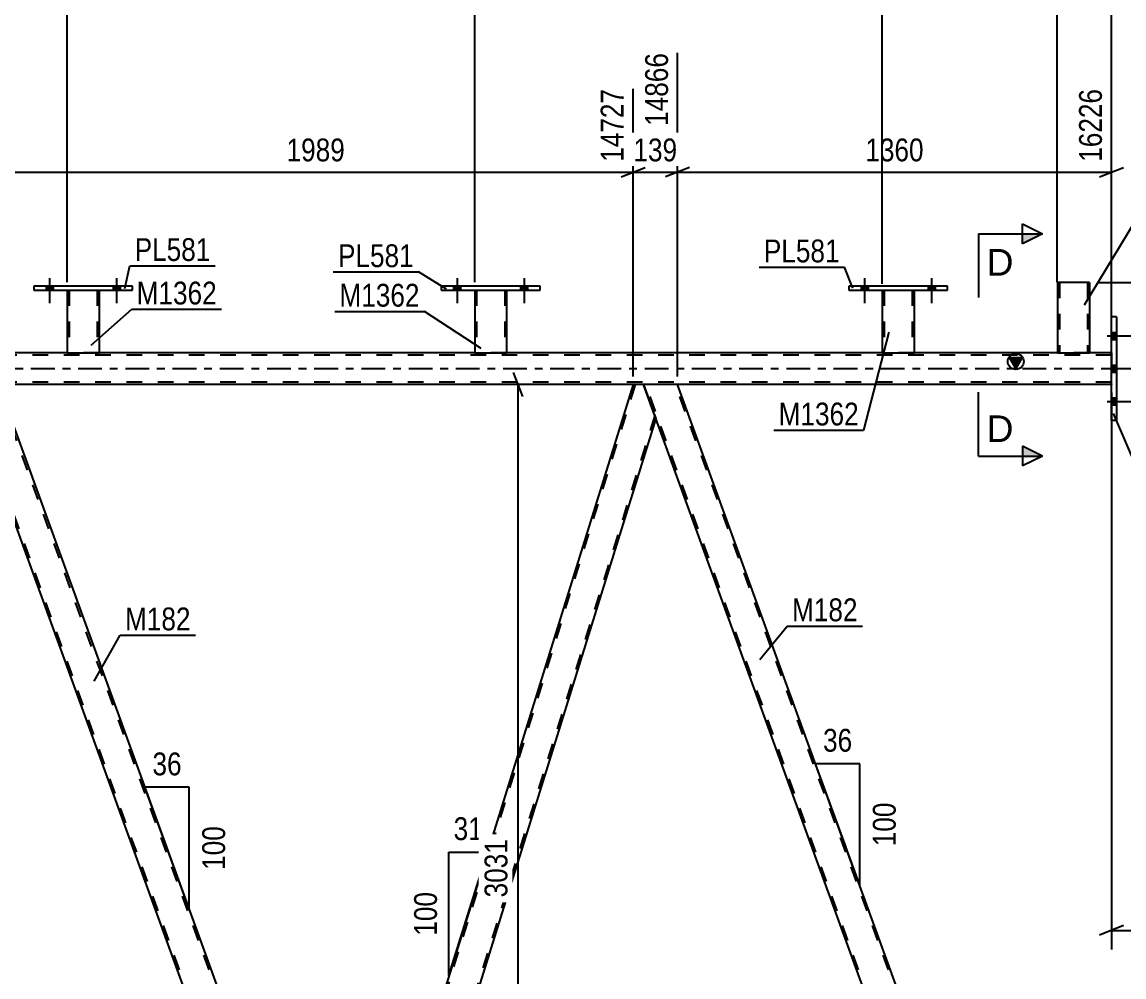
# Model space of a CAD drawing. Header units: millimetres. Extents: x -78 to 763, y -436 to 158.
# Drawn here: x 503.5 to 641.7, y -76.2 to 43.4 of the extents above; entities that cross this region are included whole.
import ezdxf

# ---------------------------------------------------------------- set-up
doc = ezdxf.new("R2010")
doc.units = ezdxf.units.MM
doc.linetypes.add('DXK_LINE_DOT2', pattern=[3.9198, 1.9599, -1.9599])
doc.linetypes.add('DXK_LINE_DOT3', pattern=[5.9187, 2.979, -0.9799, 0.9799, -0.9799])
doc.styles.add('Arial', font='ARIAL.TTF', dxfattribs={"height": 0.2})
doc.styles.add('Arial Narrow', font='ARIALN.TTF', dxfattribs={"height": 0.2})

# ---------------------------------------------------------------- blocks, each defined once
blk = doc.blocks.new('Part-814184979-3572 - 3452')
at = {"color": 2, "linetype": 'Continuous'}
for p, q in [((560.27, 9.84), (560.27, 2)), ((564.27, 9.84), (564.27, 2)), ((560.27, 2), (564.27, 2))]:
    blk.add_line(p, q, dxfattribs=at)
at = {"color": 7, "linetype": 'DXK_LINE_DOT2'}
for p, q in [((560.27, 9.84), (564.27, 9.84)), ((560.27, 9.84), (560.27, 9.84)), ((560.27, 9.84), (560.27, 9.84)), ((560.51, 9.84), (560.51, 2)), ((564.03, 9.84), (564.03, 2)), ((564.27, 9.84), (564.27, 9.84)), ((564.27, 9.84), (564.27, 9.84)), ((563.98, 2), (564.01, 2)), ((563.98, 2), (564.01, 2)), ((564.01, 2), (564.03, 2)), ((564.01, 2), (564.03, 2))]:
    blk.add_line(p, q, dxfattribs=at)
blk = doc.blocks.new('Part-814184979-3582 - 3452')
at = {"color": 2, "linetype": 'Continuous'}
for p, q in [((509.19, 9.84), (509.19, 2)), ((513.19, 9.84), (513.19, 2)), ((509.19, 2), (513.19, 2))]:
    blk.add_line(p, q, dxfattribs=at)
at = {"color": 7, "linetype": 'DXK_LINE_DOT2'}
for p, q in [((509.19, 9.84), (513.19, 9.84)), ((509.19, 9.84), (509.19, 9.84)), ((509.19, 9.84), (509.19, 9.84)), ((509.43, 9.84), (509.43, 2)), ((512.95, 9.84), (512.95, 2)), ((513.19, 9.84), (513.19, 9.84)), ((513.19, 9.84), (513.19, 9.84)), ((512.89, 2), (512.93, 2)), ((512.89, 2), (512.93, 2)), ((512.93, 2), (512.95, 2)), ((512.93, 2), (512.95, 2))]:
    blk.add_line(p, q, dxfattribs=at)
blk = doc.blocks.new('Bolt-814184979-3466 - 3452')
at = {"linetype": 'Continuous'}
for points in [[(557.63, 9.84), (558.51, 9.84), (558.51, 10.32), (557.63, 10.32)], [(566.03, 9.84), (566.91, 9.84), (566.91, 10.32), (566.03, 10.32)]]:
    blk.add_hatch(color=1, dxfattribs=at).paths.add_polyline_path(points)
at = {"color": 1, "linetype": 'Continuous'}
for p, q in [((558.07, 11.32), (558.07, 8.2)), ((566.47, 11.32), (566.47, 8.2)), ((557.63, 10.32), (557.63, 9.84)), ((558.51, 10.32), (558.51, 9.84)), ((566.03, 10.32), (566.03, 9.84)), ((566.91, 10.32), (566.91, 9.84))]:
    blk.add_line(p, q, dxfattribs=at)
blk = doc.blocks.new('Bolt-814184979-3467 - 3452')
at = {"linetype": 'Continuous'}
for points in [[(557.63, 9.84), (558.51, 9.84), (558.51, 10.32), (557.63, 10.32)], [(566.03, 9.84), (566.91, 9.84), (566.91, 10.32), (566.03, 10.32)]]:
    blk.add_hatch(color=1, dxfattribs=at).paths.add_polyline_path(points)
at = {"color": 1, "linetype": 'Continuous'}
for p, q in [((558.07, 11.32), (558.07, 8.2)), ((566.47, 11.32), (566.47, 8.2)), ((557.63, 10.32), (557.63, 9.84)), ((558.51, 10.32), (558.51, 9.84)), ((566.03, 10.32), (566.03, 9.84)), ((566.91, 10.32), (566.91, 9.84))]:
    blk.add_line(p, q, dxfattribs=at)
blk = doc.blocks.new('Bolt-814184979-3468 - 3452')
at = {"linetype": 'Continuous'}
for points in [[(506.55, 9.84), (507.43, 9.84), (507.43, 10.32), (506.55, 10.32)], [(514.95, 9.84), (515.83, 9.84), (515.83, 10.32), (514.95, 10.32)]]:
    blk.add_hatch(color=1, dxfattribs=at).paths.add_polyline_path(points)
at = {"color": 1, "linetype": 'Continuous'}
for p, q in [((506.99, 11.32), (506.99, 8.2)), ((515.39, 11.32), (515.39, 8.2)), ((506.55, 10.32), (506.55, 9.84)), ((507.43, 10.32), (507.43, 9.84)), ((514.95, 10.32), (514.95, 9.84)), ((515.83, 10.32), (515.83, 9.84))]:
    blk.add_line(p, q, dxfattribs=at)
blk = doc.blocks.new('Bolt-814184979-3469 - 3452')
at = {"linetype": 'Continuous'}
for points in [[(506.55, 9.84), (507.43, 9.84), (507.43, 10.32), (506.55, 10.32)], [(514.95, 9.84), (515.83, 9.84), (515.83, 10.32), (514.95, 10.32)]]:
    blk.add_hatch(color=1, dxfattribs=at).paths.add_polyline_path(points)
at = {"color": 1, "linetype": 'Continuous'}
for p, q in [((506.99, 11.32), (506.99, 8.2)), ((515.39, 11.32), (515.39, 8.2)), ((506.55, 10.32), (506.55, 9.84)), ((507.43, 10.32), (507.43, 9.84)), ((514.95, 10.32), (514.95, 9.84)), ((515.83, 10.32), (515.83, 9.84))]:
    blk.add_line(p, q, dxfattribs=at)
blk = doc.blocks.new('Part-814184979-3562 - 3452')
at = {"color": 2, "linetype": 'Continuous'}
for p, q in [((611.35, 9.84), (611.35, 2)), ((615.35, 9.84), (615.35, 2)), ((611.35, 2), (615.35, 2))]:
    blk.add_line(p, q, dxfattribs=at)
at = {"color": 7, "linetype": 'DXK_LINE_DOT2'}
for p, q in [((611.35, 9.84), (615.35, 9.84)), ((611.35, 9.84), (611.35, 9.84)), ((611.35, 9.84), (611.35, 9.84)), ((611.59, 9.84), (611.59, 2)), ((615.11, 9.84), (615.11, 2)), ((615.35, 9.84), (615.35, 9.84)), ((615.35, 9.84), (615.35, 9.84)), ((615.06, 2), (615.09, 2)), ((615.06, 2), (615.09, 2)), ((615.09, 2), (615.11, 2)), ((615.09, 2), (615.11, 2))]:
    blk.add_line(p, q, dxfattribs=at)
blk = doc.blocks.new('Part-814184979-3567 - 3452')
at = {"color": 2, "linetype": 'Continuous'}
for p, q in [((556.07, 10.32), (556.07, 9.84)), ((568.47, 10.32), (556.07, 10.32)), ((556.07, 9.84), (568.47, 9.84)), ((568.47, 9.84), (568.47, 10.32))]:
    blk.add_line(p, q, dxfattribs=at)
blk = doc.blocks.new('Part-814184979-3577 - 3452')
at = {"color": 2, "linetype": 'Continuous'}
for p, q in [((504.99, 10.32), (504.99, 9.84)), ((517.39, 10.32), (504.99, 10.32)), ((504.99, 9.84), (517.39, 9.84)), ((517.39, 9.84), (517.39, 10.32))]:
    blk.add_line(p, q, dxfattribs=at)
blk = doc.blocks.new('Bolt-814184979-3639 - 3452')
at = {"linetype": 'Continuous'}
for points in [[(640.73, 3.66), (640.73, 4.54), (640.09, 4.54), (640.09, 3.66)], [(640.73, 3.66), (640.73, 4.54), (640.09, 4.54), (640.09, 3.66)], [(640.73, 3.66), (640.73, 4.54), (640.09, 4.54), (640.09, 3.66)], [(640.73, -0.44), (640.73, 0.44), (640.09, 0.44), (640.09, -0.44)], [(640.73, -0.44), (640.73, 0.44), (640.09, 0.44), (640.09, -0.44)], [(640.73, -4.54), (640.73, -3.66), (640.09, -3.66), (640.09, -4.54)], [(640.73, -4.54), (640.73, -3.66), (640.09, -3.66), (640.09, -4.54)], [(640.73, -4.54), (640.73, -3.66), (640.09, -3.66), (640.09, -4.54)]]:
    blk.add_hatch(color=1, dxfattribs=at).paths.add_polyline_path(points)
at = {"color": 1, "linetype": 'Continuous'}
for p, q in [((640.09, 4.54), (640.73, 4.54)), ((640.09, 4.54), (640.73, 4.54)), ((640.09, 4.54), (640.73, 4.54)), ((639.57, 4.1), (642.89, 4.1)), ((639.57, 4.1), (642.89, 4.1)), ((639.57, 4.1), (642.89, 4.1)), ((640.09, 3.66), (640.73, 3.66)), ((640.09, 3.66), (640.73, 3.66)), ((640.09, 3.66), (640.73, 3.66)), ((639.57, 0), (642.89, 0)), ((639.57, 0), (642.89, 0)), ((640.09, 0.44), (640.73, 0.44)), ((640.09, 0.44), (640.73, 0.44)), ((640.09, -0.44), (640.73, -0.44)), ((640.09, -0.44), (640.73, -0.44)), ((639.57, -4.1), (642.89, -4.1)), ((639.57, -4.1), (642.89, -4.1)), ((639.57, -4.1), (642.89, -4.1)), ((640.09, -3.66), (640.73, -3.66)), ((640.09, -3.66), (640.73, -3.66)), ((640.09, -3.66), (640.73, -3.66)), ((640.09, -4.54), (640.73, -4.54)), ((640.09, -4.54), (640.73, -4.54)), ((640.09, -4.54), (640.73, -4.54))]:
    blk.add_line(p, q, dxfattribs=at)
blk = doc.blocks.new('Part-814184979-3668 - 3452')
at = {"color": 2, "linetype": 'Continuous'}
for p, q in [((500.57, -2), (496.31, -2)), ((542.94, -118.4), (500.57, -2)), ((538.68, -118.4), (497.86, -6.25))]:
    blk.add_line(p, q, dxfattribs=at)
at = {"color": 7, "linetype": 'DXK_LINE_DOT2'}
for p, q in [((496.31, -2), (497.86, -6.25)), ((540.69, -123.22), (496.57, -2)), ((544.43, -123.22), (500.31, -2)), ((540.43, -123.22), (538.68, -118.4)), ((544.69, -123.22), (542.94, -118.4)), ((544.69, -123.22), (540.43, -123.22))]:
    blk.add_line(p, q, dxfattribs=at)
blk = doc.blocks.new('Part-814184979-3683 - 3452')
at = {"color": 7, "linetype": 'DXK_LINE_DOT2'}
for p, q in [((580.38, -2), (543.56, -120.12)), ((582.86, -5.88), (546.28, -123.22)), ((543.84, -118.4), (543.43, -119.75)), ((548.03, -118.4), (546.53, -123.22)), ((544.69, -123.22), (543.43, -119.75)), ((546.53, -123.22), (544.69, -123.22))]:
    blk.add_line(p, q, dxfattribs=at)
at = {"color": 2, "linetype": 'Continuous'}
for p, q in [((580.13, -2), (543.84, -118.4)), ((581.45, -2), (580.13, -2)), ((582.99, -6.25), (581.45, -2)), ((582.99, -6.25), (548.03, -118.4))]:
    blk.add_line(p, q, dxfattribs=at)
blk = doc.blocks.new('Part-814184979-3693 - 3452')
at = {"color": 2, "linetype": 'Continuous'}
for p, q in [((585.7, -2), (581.45, -2)), ((629.82, -123.22), (585.7, -2)), ((625.57, -123.22), (582.99, -6.25))]:
    blk.add_line(p, q, dxfattribs=at)
at = {"color": 7, "linetype": 'DXK_LINE_DOT2'}
for p, q in [((581.45, -2), (582.99, -6.25)), ((625.82, -123.22), (581.7, -2)), ((629.57, -123.22), (585.45, -2)), ((625.57, -123.22), (629.82, -123.22))]:
    blk.add_line(p, q, dxfattribs=at)
blk = doc.blocks.new('Part-814184979-3752 - 3452')
at = {"linetype": 'Continuous'}
blk.add_hatch(color=2, dxfattribs=at).paths.add_polyline_path([(628.09, 0), (627.29, 1.4), (628.89, 1.4)])
at = {"color": 7, "linetype": 'DXK_LINE_DOT2'}
for p, q in [((640.09, 1.68), (25.23, 1.68)), ((513.19, 2), (509.19, 2)), ((564.27, 2), (560.27, 2)), ((615.35, 2), (611.35, 2)), ((637.33, 2), (633.33, 2)), ((640.09, 2), (640.09, -2)), ((640.09, -1.68), (25.23, -1.68)), ((585.7, -2), (580.13, -2))]:
    blk.add_line(p, q, dxfattribs=at)
at = {"color": 2, "linetype": 'Continuous'}
for p, q in [((509.19, 2), (462.11, 2)), ((560.27, 2), (513.19, 2)), ((611.35, 2), (564.27, 2)), ((633.33, 2), (615.35, 2)), ((628.09, 0), (627.29, 1.4)), ((627.29, 1.4), (628.89, 1.4)), ((628.89, 1.4), (628.09, 0)), ((640.09, 2), (637.33, 2)), ((580.13, -2), (500.57, -2)), ((640.09, -2), (585.7, -2))]:
    blk.add_line(p, q, dxfattribs=at)
at = {"color": 7, "linetype": 'DXK_LINE_DOT3'}
blk.add_line((25.23, 0), (640.09, 0), dxfattribs=at)
at = {"color": 2, "linetype": 'Continuous'}
blk.add_circle((628.09, 0.9), 1, dxfattribs=at)
blk = doc.blocks.new('Part-814184979-3773 - 3452')
at = {"color": 2, "linetype": 'Continuous'}
for p, q in [((640.73, 6.5), (640.09, 6.5)), ((640.09, -6.5), (640.09, 6.5)), ((640.73, 6.5), (640.73, -6.5)), ((640.73, -6.5), (640.09, -6.5))]:
    blk.add_line(p, q, dxfattribs=at)
blk = doc.blocks.new('Bolt-814184979-3916 - 3452')
at = {"linetype": 'Continuous'}
for points in [[(608.71, 9.84), (609.59, 9.84), (609.59, 10.32), (608.71, 10.32)], [(617.11, 9.84), (617.99, 9.84), (617.99, 10.32), (617.11, 10.32)]]:
    blk.add_hatch(color=1, dxfattribs=at).paths.add_polyline_path(points)
at = {"color": 1, "linetype": 'Continuous'}
for p, q in [((609.15, 11.32), (609.15, 8.2)), ((617.55, 11.32), (617.55, 8.2)), ((608.71, 10.32), (608.71, 9.84)), ((609.59, 10.32), (609.59, 9.84)), ((617.11, 10.32), (617.11, 9.84)), ((617.99, 10.32), (617.99, 9.84))]:
    blk.add_line(p, q, dxfattribs=at)
blk = doc.blocks.new('Part-814184979-3914 - 3452')
at = {"color": 2, "linetype": 'Continuous'}
for p, q in [((607.15, 10.32), (607.15, 9.84)), ((619.55, 10.32), (607.15, 10.32)), ((607.15, 9.84), (619.55, 9.84)), ((619.55, 9.84), (619.55, 10.32))]:
    blk.add_line(p, q, dxfattribs=at)
blk = doc.blocks.new('Bolt-814184979-3915 - 3452')
at = {"linetype": 'Continuous'}
for points in [[(608.71, 9.84), (609.59, 9.84), (609.59, 10.32), (608.71, 10.32)], [(617.11, 9.84), (617.99, 9.84), (617.99, 10.32), (617.11, 10.32)]]:
    blk.add_hatch(color=1, dxfattribs=at).paths.add_polyline_path(points)
at = {"color": 1, "linetype": 'Continuous'}
for p, q in [((609.15, 11.32), (609.15, 8.2)), ((617.55, 11.32), (617.55, 8.2)), ((608.71, 10.32), (608.71, 9.84)), ((609.59, 10.32), (609.59, 9.84)), ((617.11, 10.32), (617.11, 9.84)), ((617.99, 10.32), (617.99, 9.84))]:
    blk.add_line(p, q, dxfattribs=at)
blk = doc.blocks.new('Part-814184979-3921 - 3452')
at = {"color": 2, "linetype": 'Continuous'}
for p, q in [((633.33, 10.8), (633.33, 2)), ((637.33, 10.8), (633.33, 10.8)), ((637.33, 10.8), (637.33, 2)), ((633.33, 2), (637.33, 2))]:
    blk.add_line(p, q, dxfattribs=at)
at = {"color": 7, "linetype": 'DXK_LINE_DOT2'}
for p, q in [((633.57, 10.8), (633.57, 2)), ((637.02, 10.8), (637.03, 10.8)), ((637.03, 10.8), (637.07, 10.8)), ((637.07, 10.8), (637.09, 10.8)), ((637.09, 10.8), (637.09, 2)), ((637.07, 2), (637.03, 2)), ((637.07, 2), (637.03, 2)), ((637.09, 2), (637.07, 2)), ((637.07, 2), (637.09, 2))]:
    blk.add_line(p, q, dxfattribs=at)
blk = doc.blocks.new('StraightDimension-814184979-4271 - 3452')
at = {"color": 7, "linetype": 'Continuous'}
for p, q in [((500.57, -1), (500.57, 39.58)), ((580.13, -1), (580.13, 35.08)), ((502.07, 25.23), (499.07, 24.03)), ((578.63, 24.03), (581.63, 25.23)), ((500.57, 24.63), (580.13, 24.63))]:
    blk.add_line(p, q, dxfattribs=at)
at = {"color": 0}
blk.add_wipeout([(544.6, 25.38), (544.6, 29.58), (536.09, 29.58), (536.09, 25.38)], dxfattribs=at)
at = {"color": 3, "style": 'Arial Narrow'}
blk.add_text('1989', height=2.863, dxfattribs=at).set_placement((536.69, 25.98))
at = {"color": 0, "linetype": 'Continuous'}
blk.add_wipeout([(579.53, 35.68), (575.33, 35.68), (575.33, 25.33), (579.53, 25.33)], dxfattribs=at)
at = {"color": 3, "linetype": 'Continuous', "style": 'Arial Narrow'}
blk.add_text('14727', height=2.863, rotation=90.0002, dxfattribs=at).set_placement((578.93, 25.93))
blk = doc.blocks.new('AngleDimension-814184979-5065 - 3452')
at = {"color": 7, "linetype": 'Continuous'}
for p, q in [((606.82, -60.03), (602.99, -49.51)), ((608.54, -49.51), (602.99, -49.51)), ((608.54, -64.73), (602.99, -49.51)), ((608.54, -64.73), (608.54, -49.51))]:
    blk.add_line(p, q, dxfattribs=at)
at = {"color": 0}
for points in [[(608.19, -48.61), (608.19, -44.41), (603.34, -44.41), (603.34, -48.61)], [(613.64, -53.78), (609.44, -53.78), (609.44, -60.46), (613.64, -60.46)]]:
    blk.add_wipeout(points, dxfattribs=at)
at = {"color": 3, "style": 'Arial Narrow'}
blk.add_text('36', height=2.863, dxfattribs=at).set_placement((603.94, -48.01))
blk.add_text('100', height=2.863, rotation=90.0002, dxfattribs=at).set_placement((613.04, -59.86))
blk = doc.blocks.new('StraightDimension-814184979-4529 - 3452')
at = {"color": 7, "linetype": 'Continuous'}
for p, q in [((640.09, -3), (640.09, -72.81)), ((661.71, -122.22), (661.71, -67.56)), ((641.59, -69.81), (638.59, -71.01)), ((640.09, -70.41), (661.71, -70.41)), ((660.21, -71.01), (663.21, -69.81))]:
    blk.add_line(p, q, dxfattribs=at)
at = {"color": 0}
blk.add_wipeout([(655.15, -69.66), (655.15, -65.46), (646.64, -65.46), (646.64, -69.66)], dxfattribs=at)
at = {"color": 3, "style": 'Arial Narrow'}
blk.add_text('1271', height=2.863, dxfattribs=at).set_placement((647.24, -69.06))
blk = doc.blocks.new('StraightDimension-814184979-11883 - 3452')
at = {"color": 7, "linetype": 'Continuous'}
for p, q in [((458.11, 10.84), (458.11, 56.21)), ((509.19, 10.84), (509.19, 56.21)), ((459.61, 46.37), (456.61, 45.17)), ((458.11, 45.77), (509.19, 45.77)), ((507.69, 45.17), (510.69, 46.37))]:
    blk.add_line(p, q, dxfattribs=at)
at = {"color": 0}
blk.add_wipeout([(487.91, 46.52), (487.91, 50.72), (479.39, 50.72), (479.39, 46.52)], dxfattribs=at)
at = {"color": 3, "style": 'Arial Narrow'}
blk.add_text('1277', height=2.863, dxfattribs=at).set_placement((479.99, 47.12))
at = {"color": 0, "linetype": 'Continuous'}
blk.add_wipeout([(508.59, 56.81), (504.39, 56.81), (504.39, 46.47), (508.59, 46.47)], dxfattribs=at)
at = {"color": 3, "linetype": 'Continuous', "style": 'Arial Narrow'}
blk.add_text('12953', height=2.863, rotation=90.0002, dxfattribs=at).set_placement((507.99, 47.07))
blk = doc.blocks.new('StraightDimension-814184979-4227 - 3452')
at = {"color": 7, "linetype": 'Continuous'}
for p, q in [((585.7, -1), (585.7, 39.58)), ((640.09, 3), (640.09, 35.08)), ((587.2, 25.23), (584.2, 24.03)), ((638.59, 24.03), (641.59, 25.23)), ((585.7, 24.63), (640.09, 24.63))]:
    blk.add_line(p, q, dxfattribs=at)
at = {"color": 0}
blk.add_wipeout([(617.15, 25.38), (617.15, 29.58), (608.64, 29.58), (608.64, 25.38)], dxfattribs=at)
at = {"color": 3, "style": 'Arial Narrow'}
blk.add_text('1360', height=2.863, dxfattribs=at).set_placement((609.24, 25.98))
at = {"color": 0, "linetype": 'Continuous'}
blk.add_wipeout([(639.49, 35.68), (635.29, 35.68), (635.29, 25.33), (639.49, 25.33)], dxfattribs=at)
at = {"color": 3, "linetype": 'Continuous', "style": 'Arial Narrow'}
blk.add_text('16226', height=2.863, rotation=90.0002, dxfattribs=at).set_placement((638.89, 25.93))
blk = doc.blocks.new('StraightDimension-814184979-4246 - 3452')
at = {"color": 7, "linetype": 'Continuous'}
for p, q in [((585.7, -1), (585.7, 39.58)), ((580.13, -1), (580.13, 35.08)), ((578.63, 24.03), (581.63, 25.23)), ((587.2, 25.23), (584.2, 24.03)), ((580.13, 24.63), (585.7, 24.63))]:
    blk.add_line(p, q, dxfattribs=at)
at = {"color": 0}
blk.add_wipeout([(586.26, 25.38), (586.26, 29.58), (579.57, 29.58), (579.57, 25.38)], dxfattribs=at)
at = {"color": 3, "style": 'Arial Narrow'}
blk.add_text('139', height=2.863, dxfattribs=at).set_placement((580.17, 25.98))
at = {"color": 0, "linetype": 'Continuous'}
blk.add_wipeout([(585.1, 40.18), (580.9, 40.18), (580.9, 29.83), (585.1, 29.83)], dxfattribs=at)
at = {"color": 3, "linetype": 'Continuous', "style": 'Arial Narrow'}
blk.add_text('14866', height=2.863, rotation=90.0002, dxfattribs=at).set_placement((584.5, 30.43))
blk = doc.blocks.new('StraightDimension-814184979-11880 - 3452')
at = {"color": 7, "linetype": 'Continuous'}
for p, q in [((611.35, 10.61), (611.35, 56.21)), ((633.29, 10.84), (633.29, 56.21)), ((612.85, 46.37), (609.85, 45.17)), ((611.35, 45.77), (633.29, 45.77)), ((631.79, 45.17), (634.79, 46.37))]:
    blk.add_line(p, q, dxfattribs=at)
at = {"color": 0}
blk.add_wipeout([(625.66, 46.52), (625.66, 50.72), (618.98, 50.72), (618.98, 46.52)], dxfattribs=at)
at = {"color": 3, "style": 'Arial Narrow'}
blk.add_text('548', height=2.863, dxfattribs=at).set_placement((619.58, 47.12))
at = {"color": 0, "linetype": 'Continuous'}
blk.add_wipeout([(632.69, 56.81), (628.49, 56.81), (628.49, 46.47), (632.69, 46.47)], dxfattribs=at)
at = {"color": 3, "linetype": 'Continuous', "style": 'Arial Narrow'}
blk.add_text('16056', height=2.863, rotation=90.0002, dxfattribs=at).set_placement((632.09, 47.07))
blk = doc.blocks.new('AngleDimension-814184979-5037 - 3452')
at = {"color": 7, "linetype": 'Continuous'}
for p, q in [((521.83, -60.43), (518.94, -52.47)), ((524.48, -52.47), (518.94, -52.47)), ((524.48, -67.69), (518.94, -52.47)), ((524.48, -67.69), (524.48, -52.47))]:
    blk.add_line(p, q, dxfattribs=at)
at = {"color": 0}
for points in [[(524.13, -51.57), (524.13, -47.37), (519.28, -47.37), (519.28, -51.57)], [(529.58, -56.74), (525.38, -56.74), (525.38, -63.42), (529.58, -63.42)]]:
    blk.add_wipeout(points, dxfattribs=at)
at = {"color": 3, "style": 'Arial Narrow'}
blk.add_text('36', height=2.863, dxfattribs=at).set_placement((519.88, -50.97))
blk.add_text('100', height=2.863, rotation=90.0002, dxfattribs=at).set_placement((528.98, -62.82))
blk = doc.blocks.new('AngleDimension-814184979-5051 - 3452')
at = {"color": 7, "linetype": 'Continuous'}
for p, q in [((557.04, -60.59), (561.86, -60.59)), ((557.04, -76.06), (561.86, -60.59)), ((557.04, -76.06), (557.04, -60.59)), ((558.08, -72.72), (561.86, -60.59))]:
    blk.add_line(p, q, dxfattribs=at)
at = {"color": 0}
for points in [[(561.88, -59.69), (561.88, -55.49), (557.03, -55.49), (557.03, -59.69)], [(556.14, -64.98), (551.94, -64.98), (551.94, -71.67), (556.14, -71.67)]]:
    blk.add_wipeout(points, dxfattribs=at)
at = {"color": 3, "style": 'Arial Narrow'}
blk.add_text('31', height=2.863, dxfattribs=at).set_placement((557.63, -59.09))
blk.add_text('100', height=2.863, rotation=90.0002, dxfattribs=at).set_placement((555.54, -71.07))
blk = doc.blocks.new('StraightDimension-814184979-5148 - 3452')
at = {"color": 7, "linetype": 'Continuous'}
for p, q in [((566.32, -3.5), (565.12, -0.5)), ((602.67, -2), (562.87, -2)), ((565.72, -123.22), (565.72, -2)), ((565.12, -121.72), (566.32, -124.72)), ((601.81, -123.22), (562.87, -123.22))]:
    blk.add_line(p, q, dxfattribs=at)
at = {"color": 0}
blk.add_wipeout([(564.97, -58.35), (560.77, -58.35), (560.77, -66.87), (564.97, -66.87)], dxfattribs=at)
at = {"color": 3, "style": 'Arial Narrow'}
blk.add_text('3031', height=2.863, rotation=90.0002, dxfattribs=at).set_placement((564.37, -66.27))
blk = doc.blocks.new('StraightDimension-814184979-11879 - 3452')
at = {"color": 7, "linetype": 'Continuous'}
for p, q in [((640.09, 3), (640.09, 60.71)), ((633.29, 10.84), (633.29, 56.21)), ((631.79, 45.17), (634.79, 46.37)), ((633.29, 45.77), (640.09, 45.77)), ((641.59, 46.37), (638.59, 45.17))]:
    blk.add_line(p, q, dxfattribs=at)
at = {"color": 0}
blk.add_wipeout([(640.03, 46.52), (640.03, 50.72), (633.34, 50.72), (633.34, 46.52)], dxfattribs=at)
at = {"color": 3, "style": 'Arial Narrow'}
blk.add_text('170', height=2.863, dxfattribs=at).set_placement((633.94, 47.12))
at = {"color": 0, "linetype": 'Continuous'}
blk.add_wipeout([(639.49, 61.31), (635.29, 61.31), (635.29, 50.97), (639.49, 50.97)], dxfattribs=at)
at = {"color": 3, "linetype": 'Continuous', "style": 'Arial Narrow'}
blk.add_text('16226', height=2.863, rotation=90.0002, dxfattribs=at).set_placement((638.89, 51.57))
blk = doc.blocks.new('StraightDimension-814184979-11881 - 3452')
at = {"color": 7, "linetype": 'Continuous'}
for p, q in [((560.27, 10.84), (560.27, 56.21)), ((611.35, 10.61), (611.35, 56.21)), ((561.77, 46.37), (558.77, 45.17)), ((560.27, 45.77), (611.35, 45.77)), ((609.85, 45.17), (612.85, 46.37))]:
    blk.add_line(p, q, dxfattribs=at)
at = {"color": 0}
blk.add_wipeout([(590.07, 46.52), (590.07, 50.72), (581.56, 50.72), (581.56, 46.52)], dxfattribs=at)
at = {"color": 3, "style": 'Arial Narrow'}
blk.add_text('1277', height=2.863, dxfattribs=at).set_placement((582.16, 47.12))
at = {"color": 0, "linetype": 'Continuous'}
blk.add_wipeout([(610.75, 56.81), (606.55, 56.81), (606.55, 46.47), (610.75, 46.47)], dxfattribs=at)
at = {"color": 3, "linetype": 'Continuous', "style": 'Arial Narrow'}
blk.add_text('15507', height=2.863, rotation=90.0002, dxfattribs=at).set_placement((610.15, 47.07))
blk = doc.blocks.new('StraightDimension-814184979-11882 - 3452')
at = {"color": 7, "linetype": 'Continuous'}
for p, q in [((509.19, 10.84), (509.19, 56.21)), ((560.27, 10.84), (560.27, 56.21)), ((510.69, 46.37), (507.69, 45.17)), ((509.19, 45.77), (560.27, 45.77)), ((558.77, 45.17), (561.77, 46.37))]:
    blk.add_line(p, q, dxfattribs=at)
at = {"color": 0}
blk.add_wipeout([(538.99, 46.52), (538.99, 50.72), (530.47, 50.72), (530.47, 46.52)], dxfattribs=at)
at = {"color": 3, "style": 'Arial Narrow'}
blk.add_text('1277', height=2.863, dxfattribs=at).set_placement((531.07, 47.12))
at = {"color": 0, "linetype": 'Continuous'}
blk.add_wipeout([(559.67, 56.81), (555.47, 56.81), (555.47, 46.47), (559.67, 46.47)], dxfattribs=at)
at = {"color": 3, "linetype": 'Continuous', "style": 'Arial Narrow'}
blk.add_text('14230', height=2.863, rotation=90.0002, dxfattribs=at).set_placement((559.07, 47.07))
blk = doc.blocks.new('StraightDimension-814184979-12299 - 3452')
at = {"color": 7, "linetype": 'Continuous'}
for p, q in [((687.08, 9.3), (685.88, 12.3)), ((638.33, 10.8), (688.88, 10.8)), ((686.48, -133.6), (686.48, 10.8)), ((685.88, -132.1), (687.08, -135.1)), ((552.17, -133.6), (688.88, -133.6))]:
    blk.add_line(p, q, dxfattribs=at)
at = {"color": 0}
blk.add_wipeout([(685.73, -57.15), (681.53, -57.15), (681.53, -65.66), (685.73, -65.66)], dxfattribs=at)
at = {"color": 3, "style": 'Arial Narrow'}
blk.add_text('3610', height=2.863, rotation=90.0002, dxfattribs=at).set_placement((685.13, -65.06))
blk = doc.blocks.new('Mark-814184979-3558 - 3452')
at = {"color": 0}
blk.add_wipeout([(608.42, -7.12), (608.42, -4.12), (598.37, -4.12), (598.37, -7.12)], dxfattribs=at)
blk.add_wipeout([(608.42, -7.12), (608.42, -4.12), (598.37, -4.12), (598.37, -7.12)], dxfattribs=at)
at = {"color": 30, "linetype": 'Continuous'}
for p in [(612.19, 4.56), (597.77, -7.72)]:
    blk.add_line(p, (609.02, -7.72), dxfattribs=at)
at = {"color": 3, "style": 'Arial Narrow'}
blk.add_text('M1362', height=2.863, dxfattribs=at).set_placement((598.37, -7.12))
blk = doc.blocks.new('Mark-814184979-3563 - 3452')
at = {"color": 0}
blk.add_wipeout([(552.64, 12.72), (552.64, 15.72), (543.14, 15.72), (543.14, 12.72)], dxfattribs=at)
blk.add_wipeout([(552.64, 12.72), (552.64, 15.72), (543.14, 15.72), (543.14, 12.72)], dxfattribs=at)
at = {"color": 30, "linetype": 'Continuous'}
for p in [(542.54, 12.12), (556.74, 9.98)]:
    blk.add_line(p, (553.24, 12.12), dxfattribs=at)
at = {"color": 3, "style": 'Arial Narrow'}
blk.add_text('PL581', height=2.863, dxfattribs=at).set_placement((543.14, 12.72))
blk = doc.blocks.new('Mark-814184979-3568 - 3452')
at = {"color": 0}
blk.add_wipeout([(553.37, 7.77), (553.37, 10.77), (543.32, 10.77), (543.32, 7.77)], dxfattribs=at)
blk.add_wipeout([(553.37, 7.77), (553.37, 10.77), (543.32, 10.77), (543.32, 7.77)], dxfattribs=at)
at = {"color": 30, "linetype": 'Continuous'}
for p in [(542.72, 7.17), (561.08, 2.52)]:
    blk.add_line(p, (553.97, 7.17), dxfattribs=at)
at = {"color": 3, "style": 'Arial Narrow'}
blk.add_text('M1362', height=2.863, dxfattribs=at).set_placement((543.32, 7.77))
blk = doc.blocks.new('Mark-814184979-3573 - 3452')
at = {"color": 0}
blk.add_wipeout([(527.15, 13.49), (527.15, 16.49), (517.65, 16.49), (517.65, 13.49)], dxfattribs=at)
blk.add_wipeout([(527.15, 13.49), (527.15, 16.49), (517.65, 16.49), (517.65, 13.49)], dxfattribs=at)
at = {"color": 30, "linetype": 'Continuous'}
for p, q in [((516.41, 10.03), (517.05, 12.89)), ((517.05, 12.89), (527.75, 12.89))]:
    blk.add_line(p, q, dxfattribs=at)
at = {"color": 3, "style": 'Arial Narrow'}
blk.add_text('PL581', height=2.863, dxfattribs=at).set_placement((517.65, 13.49))
blk = doc.blocks.new('Mark-814184979-3578 - 3452')
at = {"color": 0}
blk.add_wipeout([(527.95, 8.04), (527.95, 11.04), (517.9, 11.04), (517.9, 8.04)], dxfattribs=at)
blk.add_wipeout([(527.95, 8.04), (527.95, 11.04), (517.9, 11.04), (517.9, 8.04)], dxfattribs=at)
at = {"color": 30, "linetype": 'Continuous'}
for p, q in [((512.21, 2.94), (517.3, 7.44)), ((517.3, 7.44), (528.55, 7.44))]:
    blk.add_line(p, q, dxfattribs=at)
at = {"color": 3, "style": 'Arial Narrow'}
blk.add_text('M1362', height=2.863, dxfattribs=at).set_placement((517.9, 8.04))
blk = doc.blocks.new('Mark-814184979-3664 - 3452')
at = {"color": 0}
blk.add_wipeout([(524.66, -32.8), (524.66, -29.8), (516.44, -29.8), (516.44, -32.8)], dxfattribs=at)
blk.add_wipeout([(524.66, -32.8), (524.66, -29.8), (516.44, -29.8), (516.44, -32.8)], dxfattribs=at)
at = {"color": 30, "linetype": 'Continuous'}
for p, q in [((512.55, -39.15), (515.84, -33.4)), ((515.84, -33.4), (525.26, -33.4))]:
    blk.add_line(p, q, dxfattribs=at)
at = {"color": 3, "style": 'Arial Narrow'}
blk.add_text('M182', height=2.863, dxfattribs=at).set_placement((516.44, -32.8))
blk = doc.blocks.new('Mark-814184979-3689 - 3452')
at = {"color": 0}
blk.add_wipeout([(608.27, -31.66), (608.27, -28.66), (600.05, -28.66), (600.05, -31.66)], dxfattribs=at)
blk.add_wipeout([(608.27, -31.66), (608.27, -28.66), (600.05, -28.66), (600.05, -31.66)], dxfattribs=at)
at = {"color": 30, "linetype": 'Continuous'}
for p, q in [((596.01, -36.44), (599.45, -32.26)), ((599.45, -32.26), (608.87, -32.26))]:
    blk.add_line(p, q, dxfattribs=at)
at = {"color": 3, "style": 'Arial Narrow'}
blk.add_text('M182', height=2.863, dxfattribs=at).set_placement((600.05, -31.66))
blk = doc.blocks.new('Mark-814184979-3769 - 3452')
at = {"color": 0}
blk.add_wipeout([(654.49, -18.02), (654.49, -15.02), (646.46, -15.02), (646.46, -18.02)], dxfattribs=at)
blk.add_wipeout([(654.49, -18.02), (654.49, -15.02), (646.46, -15.02), (646.46, -18.02)], dxfattribs=at)
at = {"color": 30, "linetype": 'Continuous'}
for p, q in [((640.32, -5.61), (645.86, -18.62)), ((645.86, -18.62), (655.09, -18.62))]:
    blk.add_line(p, q, dxfattribs=at)
at = {"color": 3, "style": 'Arial Narrow'}
blk.add_text('SP19', height=2.863, dxfattribs=at).set_placement((646.46, -18.02))
blk = doc.blocks.new('Mark-814184979-3910 - 3452')
at = {"color": 0}
blk.add_wipeout([(606.02, 13.32), (606.02, 16.32), (596.52, 16.32), (596.52, 13.32)], dxfattribs=at)
blk.add_wipeout([(606.02, 13.32), (606.02, 16.32), (596.52, 16.32), (596.52, 13.32)], dxfattribs=at)
at = {"color": 30, "linetype": 'Continuous'}
for p in [(595.92, 12.72), (607.68, 10.08)]:
    blk.add_line(p, (606.62, 12.72), dxfattribs=at)
at = {"color": 3, "style": 'Arial Narrow'}
blk.add_text('PL581', height=2.863, dxfattribs=at).set_placement((596.52, 13.32))
blk = doc.blocks.new('Mark-814184979-3917 - 3452')
at = {"color": 0}
blk.add_wipeout([(654.54, 20.48), (654.54, 23.48), (644.49, 23.48), (644.49, 20.48)], dxfattribs=at)
blk.add_wipeout([(654.54, 20.48), (654.54, 23.48), (644.49, 23.48), (644.49, 20.48)], dxfattribs=at)
at = {"color": 30, "linetype": 'Continuous'}
for p, q in [((636.73, 8.01), (643.89, 19.88)), ((643.89, 19.88), (655.14, 19.88))]:
    blk.add_line(p, q, dxfattribs=at)
at = {"color": 3, "style": 'Arial Narrow'}
blk.add_text('M1450', height=2.863, dxfattribs=at).set_placement((644.49, 20.48))
blk = doc.blocks.new('SectionMark-814184979-5189 - 3452')
at = {"linetype": 'Continuous'}
for points in [[(628.94, 15.66), (628.94, 16.91), (631.44, 16.91)], [(628.94, -10.95), (628.94, -9.7), (631.44, -10.95)]]:
    blk.add_hatch(color=6, dxfattribs=at).paths.add_polyline_path(points)
at = {"color": 6, "linetype": 'Continuous'}
for p, q in [((628.94, 15.66), (628.94, 18.16)), ((628.94, 18.16), (631.44, 16.91)), ((623.44, 16.91), (623.44, 8.91)), ((623.44, 16.91), (631.44, 16.91)), ((631.44, 16.91), (628.94, 15.66)), ((623.44, -10.95), (623.44, -2.95)), ((623.44, -10.95), (631.44, -10.95)), ((631.44, -10.95), (628.94, -9.7)), ((628.94, -9.7), (628.94, -12.2)), ((631.44, -10.95), (628.94, -12.2))]:
    blk.add_line(p, q, dxfattribs=at)
at = {"color": 0, "linetype": 'Continuous'}
for points in [[(627.81, 11.66), (627.81, 15.16), (624.44, 15.16), (624.44, 11.66)], [(627.81, -9.2), (627.81, -5.7), (624.44, -5.7), (624.44, -9.2)]]:
    blk.add_wipeout(points, dxfattribs=at)
at = {"color": 3, "linetype": 'Continuous', "style": 'Arial'}
for p in [(624.44, 11.66), (624.44, -9.2)]:
    blk.add_text('D', height=3.34, dxfattribs=at).set_placement(p)

msp = doc.modelspace()

# ---------------------------------------------------------------- block references
for name in ['Bolt-814184979-3468 - 3452', 'Bolt-814184979-3469 - 3452', 'Bolt-814184979-3466 - 3452', 'Bolt-814184979-3467 - 3452', 'Bolt-814184979-3916 - 3452', 'Bolt-814184979-3915 - 3452', 'Part-814184979-3577 - 3452', 'Part-814184979-3582 - 3452', 'Part-814184979-3567 - 3452', 'Part-814184979-3572 - 3452', 'Part-814184979-3914 - 3452', 'Part-814184979-3562 - 3452', 'Part-814184979-3921 - 3452', 'Part-814184979-3773 - 3452', 'Bolt-814184979-3639 - 3452', 'Part-814184979-3752 - 3452', 'Part-814184979-3668 - 3452', 'Part-814184979-3683 - 3452', 'Part-814184979-3693 - 3452']:
    msp.add_blockref(name, (0, 0))

# ---------------------------------------------------------------- next in the draw order: block references
for name in ['StraightDimension-814184979-4271 - 3452', 'StraightDimension-814184979-4227 - 3452', 'StraightDimension-814184979-4529 - 3452', 'Mark-814184979-3664 - 3452', 'AngleDimension-814184979-5065 - 3452', 'AngleDimension-814184979-5037 - 3452', 'AngleDimension-814184979-5051 - 3452']:
    msp.add_blockref(name, (0, 0))

# ---------------------------------------------------------------- next in the draw order: block references
for name in ['StraightDimension-814184979-11883 - 3452', 'StraightDimension-814184979-11880 - 3452', 'StraightDimension-814184979-4246 - 3452']:
    msp.add_blockref(name, (0, 0))

# ---------------------------------------------------------------- next in the draw order: block references
for name in ['StraightDimension-814184979-11879 - 3452', 'StraightDimension-814184979-11881 - 3452', 'StraightDimension-814184979-5148 - 3452']:
    msp.add_blockref(name, (0, 0))

# ---------------------------------------------------------------- next in the draw order: block references
msp.add_blockref('StraightDimension-814184979-11882 - 3452', (0, 0))

# ---------------------------------------------------------------- next in the draw order: block references
for name in ['Mark-814184979-3573 - 3452', 'StraightDimension-814184979-12299 - 3452']:
    msp.add_blockref(name, (0, 0))

# ---------------------------------------------------------------- next in the draw order: block references
for name in ['Mark-814184979-3917 - 3452', 'SectionMark-814184979-5189 - 3452', 'Mark-814184979-3563 - 3452', 'Mark-814184979-3910 - 3452', 'Mark-814184979-3578 - 3452', 'Mark-814184979-3558 - 3452', 'Mark-814184979-3769 - 3452', 'Mark-814184979-3689 - 3452']:
    msp.add_blockref(name, (0, 0))

# ---------------------------------------------------------------- next in the draw order: block references
msp.add_blockref('Mark-814184979-3568 - 3452', (0, 0))

doc.saveas('drawing.dxf')
